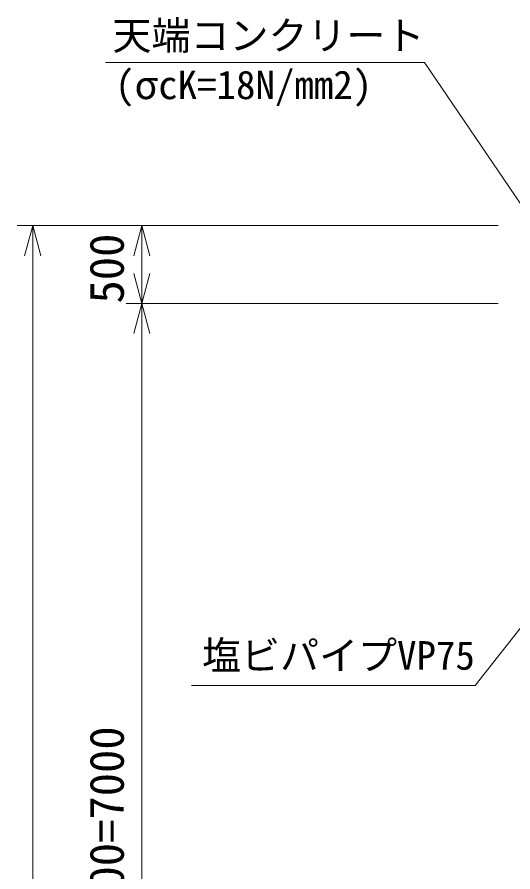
# Model space of a CAD drawing. Units: millimetres, scale not verified. Extents: x 0 to 84100, y 0 to 59400.
# Drawn here: x 4261 to 7439, y 48057 to 53543 of the extents above; entities that cross this region are included whole.
import ezdxf
from ezdxf.enums import TextEntityAlignment as Align

# ---------------------------------------------------------------- set-up
doc = ezdxf.new("R2010")
doc.units = ezdxf.units.MM
doc.header["$LTSCALE"] = 100
for name, color, linetype, lineweight in [('0_2', 4, 'Continuous', 18), ('メッシュ', 4, 'Continuous', 18), ('地形08.10.06', 7, 'Continuous', 18)]:
    doc.layers.add(name, color=color, linetype=linetype, lineweight=lineweight)
doc.styles.add('ＭＳ ゴシック', font='')
doc.styles.get('ＭＳ ゴシック').set_extended_font_data('MS Gothic')

msp = doc.modelspace()

# ---------------------------------------------------------------- linework, layer by layer
at = {"layer": '0_2'}
for p, q in [((7343.9, 52204.4), (4260.7, 52204.4)), ((4360.7, 52204.4), (4309, 52011.2)), ((4360.7, 52204.4), (4412.5, 52011.2)), ((4360.7, 44704.5), (4360.7, 52204.4)), ((5060.7, 52204.4), (5009, 52011.2)), ((5060.7, 52204.4), (5112.5, 52011.2)), ((5060.7, 51704.6), (5060.7, 52204.4)), ((5060.7, 51704.6), (5009, 51897.8)), ((5060.7, 51704.6), (5112.5, 51897.8)), ((7343.9, 51704.6), (4960.7, 51704.6)), ((5060.7, 51704.6), (5009, 51511.4)), ((5060.7, 44704.5), (5060.7, 51704.6)), ((5060.7, 51704.6), (5112.5, 51511.4))]:
    msp.add_line(p, q, dxfattribs=at)
at = {"layer": 'メッシュ'}
for p, q in [((7196.3, 49254.2), (7669.8, 49854.5)), ((5379.5, 49254.2), (7196.3, 49254.2))]:
    msp.add_line(p, q, dxfattribs=at)
at = {"layer": '地形08.10.06', "color": 4, "lineweight": 9}
for p, q in [((4827.8, 53250.9), (6872.1, 53250.9)), ((6872.1, 53250.9), (7843.5, 51819))]:
    msp.add_line(p, q, dxfattribs=at)

# ---------------------------------------------------------------- texts
at = {"layer": '0_2', "color": 7, "style": 'ＭＳ ゴシック'}
for s, p in [('500', (5010.7, 51704.5)), ('7@1000=7000', (5010.7, 47345.4))]:
    msp.add_text(s, height=219.9, rotation=90, dxfattribs=at).set_placement(p, align=Align.BOTTOM_LEFT)
at = {"layer": 'メッシュ', "color": 7, "style": 'ＭＳ ゴシック'}
msp.add_text('塩ビパイプVP75', height=183.3, dxfattribs=at).set_placement((5446.3, 49299.4), align=Align.BOTTOM_LEFT)
at = {"layer": '地形08.10.06', "style": 'ＭＳ ゴシック'}
for s, p in [('天端コンクリート', (4872.1, 53278.2)), ('(σcK=18N/mm2)', (4888.7, 52961.5))]:
    msp.add_text(s, height=183.3, dxfattribs=at).set_placement(p, align=Align.BOTTOM_LEFT)

doc.saveas('drawing.dxf')
